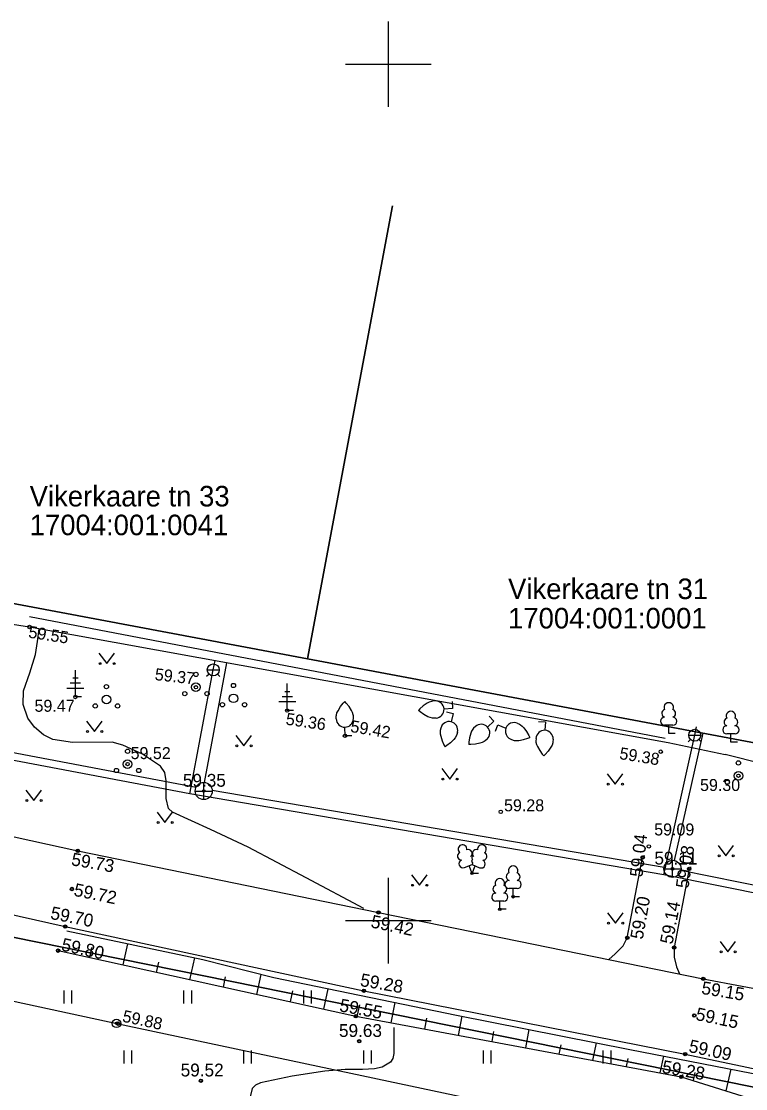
# Model space of a CAD drawing. Extents: x 643243 to 644029, y 6457933 to 6458373.
# Drawn here: x 643378.6 to 643420.9, y 6458190.2 to 6458252.5 of the extents above; entities that cross this region are included whole.
import ezdxf

# ---------------------------------------------------------------- set-up
doc = ezdxf.new("R2010")
doc.units = 0
for name, color, linetype in [('AED', 7, 'Continuous'), ('HALJASTUS', 7, 'Continuous'), ('HORISONTAAL', 7, 'Continuous'), ('KKAEV', 7, 'Continuous'), ('KORGUS-EH2000', 7, 'Continuous'), ('KPOHULIIN', 7, 'Continuous'), ('KTRASS', 7, 'Continuous'), ('MOOTKORG_MUU', 7, 'Continuous'), ('MOOTMPUNKT', 7, 'Continuous'), ('PIIR', 7, 'Continuous'), ('POST', 7, 'Continuous'), ('PUU', 7, 'Continuous'), ('RELJEEF', 7, 'Continuous'), ('TEE', 7, 'Continuous'), ('VKAEV', 7, 'Continuous'), ('VORK', 7, 'Continuous'), ('VTRASS', 7, 'Continuous')]:
    doc.layers.add(name, color=color, linetype=linetype)

msp = doc.modelspace()

# ---------------------------------------------------------------- linework, layer by layer
at = {"layer": 'AED'}
msp.add_line((643379.035, 6458217.14), (643416.355, 6458210.394), dxfattribs=at)
msp.add_lwpolyline([(643459.336, 6458205.368), (643460.013, 6458202.723), (643424.232, 6458208.555), (643419.675, 6458209.699)], dxfattribs=at)
at = {"layer": 'HALJASTUS'}
for p, q in [((643375.964, 6458217.618), (643379.035, 6458217.14)), ((643379.042, 6458217.751), (643416.183, 6458210.643)), ((643383.092, 6458215.607), (643383.555, 6458215)), ((643383.555, 6458215), (643384.001, 6458215.607)), ((643382.364, 6458211.637), (643382.828, 6458211.031)), ((643382.828, 6458211.031), (643383.273, 6458211.637)), ((643391.092, 6458210.807), (643391.555, 6458210.2)), ((643391.555, 6458210.2), (643392.001, 6458210.807)), ((643416.355, 6458210.394), (643419.675, 6458209.699)), ((643403.128, 6458208.869), (643403.592, 6458208.262)), ((643403.592, 6458208.262), (643404.037, 6458208.869)), ((643412.792, 6458208.57), (643413.255, 6458207.963)), ((643413.255, 6458207.963), (643413.701, 6458208.57)), ((643378.824, 6458207.618), (643379.288, 6458207.011)), ((643379.288, 6458207.011), (643379.733, 6458207.618)), ((643386.486, 6458206.336), (643386.95, 6458205.729)), ((643386.95, 6458205.729), (643387.395, 6458206.336)), ((643419.265, 6458204.385), (643419.728, 6458203.779)), ((643419.728, 6458203.779), (643420.174, 6458204.385)), ((643401.359, 6458202.663), (643401.822, 6458202.056)), ((643401.822, 6458202.056), (643402.268, 6458202.663)), ((643412.805, 6458200.458), (643413.268, 6458199.851)), ((643413.268, 6458199.851), (643413.714, 6458200.458)), ((643419.381, 6458198.785), (643419.844, 6458198.178)), ((643419.844, 6458198.178), (643420.29, 6458198.785)), ((643381.04, 6458195.909), (643381.04, 6458195.148)), ((643381.495, 6458195.909), (643381.495, 6458195.148)), ((643388.04, 6458195.909), (643388.04, 6458195.148)), ((643388.495, 6458195.909), (643388.495, 6458195.148)), ((643395.04, 6458195.909), (643395.04, 6458195.148)), ((643395.495, 6458195.909), (643395.495, 6458195.148)), ((643384.54, 6458192.409), (643384.54, 6458191.648)), ((643384.995, 6458192.409), (643384.995, 6458191.648)), ((643391.54, 6458192.409), (643391.54, 6458191.648)), ((643391.995, 6458192.409), (643391.995, 6458191.648)), ((643398.54, 6458192.409), (643398.54, 6458191.648)), ((643398.995, 6458192.409), (643398.995, 6458191.648)), ((643405.54, 6458192.409), (643405.54, 6458191.648)), ((643405.995, 6458192.409), (643405.995, 6458191.648)), ((643412.54, 6458192.409), (643412.54, 6458191.648)), ((643412.995, 6458192.409), (643412.995, 6458191.648))]:
    msp.add_line(p, q, dxfattribs=at)
for centre in [(643383.154, 6458215), (643383.983, 6458215), (643382.426, 6458211.031), (643383.255, 6458211.031), (643391.154, 6458210.2), (643391.983, 6458210.2), (643403.191, 6458208.262), (643404.02, 6458208.262), (643412.854, 6458207.963), (643413.683, 6458207.963), (643378.887, 6458207.011), (643379.716, 6458207.011), (643386.549, 6458205.729), (643387.377, 6458205.729), (643419.327, 6458203.779), (643420.156, 6458203.779), (643401.421, 6458202.056), (643402.25, 6458202.056), (643412.867, 6458199.851), (643413.696, 6458199.851), (643419.443, 6458198.178), (643420.272, 6458198.178)]:
    msp.add_circle(centre, 0.055, dxfattribs=at)
at = {"layer": 'HORISONTAAL'}
for points in [[(643398.571, 6458200.71), (643395.192, 6458202.494), (643391.814, 6458204.279), (643389.604, 6458205.306), (643387.395, 6458206.336), (643387.161, 6458206.55), (643387.01, 6458207.117), (643387.016, 6458208.159), (643386.939, 6458208.638), (643386.695, 6458209.008), (643385.639, 6458209.714), (643384.496, 6458210.243), (643383.872, 6458210.41), (643381.548, 6458210.391), (643380.4, 6458210.571), (643379.854, 6458210.842), (643379.334, 6458211.283), (643378.939, 6458211.81), (643378.66, 6458212.614), (643378.69, 6458213.416), (643379.058, 6458214.463), (643379.394, 6458215.533), (643379.497, 6458216.283), (643379.6, 6458217.032)], [(643400.319, 6458193.745), (643400.319, 6458192.994), (643400.319, 6458192.242), (643400.271, 6458191.95), (643400.134, 6458191.725), (643399.641, 6458191.442), (643399.188, 6458191.349), (643398.487, 6458191.303), (643397.485, 6458191.299), (643396.283, 6458191.209), (643394.376, 6458190.911), (643392.536, 6458190.525), (643392.234, 6458190.382), (643392.036, 6458190.193), (643391.921, 6458189.697)]]:
    msp.add_lwpolyline(points, dxfattribs=at)
at = {"layer": 'KKAEV'}
for p, q in [((643389.216, 6458207.062), (643389.216, 6458208.062)), ((643388.716, 6458207.562), (643389.716, 6458207.562)), ((643416.105, 6458203.02), (643417.105, 6458203.02)), ((643416.605, 6458202.52), (643416.605, 6458203.52))]:
    msp.add_line(p, q, dxfattribs=at)
for centre in [(643389.216, 6458207.562), (643416.605, 6458203.02)]:
    msp.add_circle(centre, 0.5, dxfattribs=at)
at = {"layer": 'KORGUS-EH2000'}
for centre in [(643379.035, 6458217.14), (643388.759, 6458213.621), (643381.718, 6458213.052), (643394.094, 6458212.26), (643397.469, 6458210.789), (643415.917, 6458209.858), (643384.766, 6458209.135), (643420.458, 6458208.453), (643406.568, 6458206.345), (643415.22, 6458204.326), (643381.852, 6458204.068), (643381.513, 6458201.839), (643399.425, 6458200.474), (643381.123, 6458199.648), (643413.963, 6458198.992), (643380.706, 6458198.242), (643416.702, 6458198.42), (643418.404, 6458196.599), (643398.574, 6458195.899), (643398.095, 6458194.412), (643417.879, 6458194.453), (643384.21, 6458193.978), (643398.301, 6458192.952), (643417.346, 6458192.204), (643389.051, 6458190.646), (643417.119, 6458190.876)]:
    msp.add_circle(centre, 0.1, dxfattribs=at)
at = {"layer": 'KPOHULIIN'}
msp.add_lwpolyline([(643283.687, 6458240.01), (643281.963, 6458215.712), (643333.432, 6458204.939), (643384.13, 6458193.994), (643436.892, 6458182.804), (643495.46, 6458182.933), (643527.647, 6458194.026), (643560.227, 6458166.325), (643611.117, 6458122.861)], dxfattribs=at)
at = {"layer": 'KTRASS'}
for p, q in [((643389.25, 6458208.061), (643390.57, 6458215.055)), ((643367.465, 6458211.821), (643388.767, 6458207.783)), ((643416.72, 6458203.506), (643418.387, 6458210.93)), ((643389.713, 6458207.613), (643416.114, 6458203.113)), ((643417.097, 6458202.931), (643452.942, 6458195.709))]:
    msp.add_line(p, q, dxfattribs=at)
at = {"layer": 'MOOTKORG_MUU'}
for centre in [(643414.86, 6458203.679), (643417.576, 6458203.012)]:
    msp.add_circle(centre, 0.1, dxfattribs=at)
at = {"layer": 'MOOTMPUNKT'}
for centre in [(643389.216, 6458207.562), (643381.852, 6458204.068), (643414.86, 6458203.679), (643416.605, 6458203.02), (643417.576, 6458203.012), (643404.892, 6458202.755), (643381.513, 6458201.839), (643407.291, 6458201.389), (643399.425, 6458200.474), (643406.514, 6458200.656), (643381.123, 6458199.648), (643413.963, 6458198.992), (643380.706, 6458198.242), (643416.702, 6458198.42), (643418.404, 6458196.599), (643398.574, 6458195.899), (643398.095, 6458194.412), (643417.879, 6458194.453), (643384.123, 6458193.995), (643384.13, 6458193.994), (643398.301, 6458192.952), (643417.346, 6458192.204), (643389.051, 6458190.646), (643417.119, 6458190.876)]:
    msp.add_circle(centre, 0.075, dxfattribs=at)
at = {"layer": 'PIIR'}
for points in [[(643400.24, 6458241.728), (643395.27, 6458215.27), (643370.71, 6458219.89), (643375.682, 6458246.383)], [(643428.66, 6458235.949), (643423.77, 6458209.92), (643395.27, 6458215.27), (643400.24, 6458241.728)], [(643577.63, 6458217.12), (643524.52, 6458192.86), (643470.91, 6458180.25), (643280.2, 6458218.82), (643271.77, 6458211.95), (643268.86, 6458205.07), (643260.26, 6458225.56), (643255.33, 6458234.25), (643257.61, 6458238.86), (643282.82, 6458234.53), (643315.46, 6458228.75), (643321.57, 6458229.12), (643346.14, 6458224.5), (643370.71, 6458219.89), (643395.27, 6458215.27), (643423.77, 6458209.92), (643459.15, 6458203.28), (643472.74, 6458205.45), (643497.06, 6458211.84), (643521.24, 6458218.21), (643548.78, 6458225.97), (643571.28, 6458236.85)]]:
    msp.add_lwpolyline(points, dxfattribs=at)
msp.add_lwpolyline([(643280.2, 6458218.82), (643470.91, 6458180.25), (643307.72, 6458113.06), (643268.86, 6458205.07), (643271.77, 6458211.95)], close=True, dxfattribs=at)
at = {"layer": 'POST'}
for radius in [0.25, 0.0234]:
    msp.add_circle((643384.123, 6458193.995), radius, dxfattribs=at)
at = {"layer": 'PUU'}
for p, q in [((643381.718, 6458213.052), (643381.718, 6458214.627)), ((643382.018, 6458213.852), (643381.418, 6458213.852)), ((643381.868, 6458214.152), (643381.568, 6458214.152)), ((643394.094, 6458212.26), (643394.094, 6458213.835)), ((643382.218, 6458213.552), (643381.218, 6458213.552)), ((643382.078, 6458213.052), (643381.718, 6458213.052)), ((643394.394, 6458213.06), (643393.794, 6458213.06)), ((643394.244, 6458213.36), (643393.944, 6458213.36)), ((643394.594, 6458212.76), (643393.594, 6458212.76)), ((643403.756, 6458212.38), (643403.257, 6458212.35)), ((643403.732, 6458212.779), (643403.756, 6458212.38)), ((643394.454, 6458212.26), (643394.094, 6458212.26)), ((643403.407, 6458212.187), (643403.795, 6458212.091)), ((643403.795, 6458212.091), (643403.675, 6458211.606)), ((643405.891, 6458211.932), (643406.163, 6458211.638)), ((643397.469, 6458210.789), (643397.464, 6458211.289)), ((643406.163, 6458211.638), (643405.796, 6458211.298)), ((643406.258, 6458211.053), (643406.406, 6458211.425)), ((643406.406, 6458211.425), (643406.871, 6458211.24)), ((643408.778, 6458211.625), (643409.178, 6458211.605)), ((643409.178, 6458211.605), (643409.153, 6458211.106)), ((643416.623, 6458211.398), (643416.143, 6458211.398)), ((643416.383, 6458210.923), (643416.383, 6458211.398)), ((643397.869, 6458210.793), (643397.469, 6458210.789)), ((643416.763, 6458210.923), (643416.383, 6458210.923)), ((643420.258, 6458210.896), (643419.778, 6458210.896)), ((643420.018, 6458210.421), (643420.018, 6458210.896)), ((643420.398, 6458210.421), (643420.018, 6458210.421)), ((643404.452, 6458203.09), (643404.897, 6458203.265)), ((643404.892, 6458202.755), (643404.717, 6458203.195)), ((643404.892, 6458202.755), (643405.072, 6458203.195)), ((643404.897, 6458203.265), (643405.337, 6458203.085)), ((643405.272, 6458202.755), (643404.892, 6458202.755)), ((643407.531, 6458201.864), (643407.051, 6458201.864)), ((643407.291, 6458201.389), (643407.291, 6458201.864)), ((643406.754, 6458201.131), (643406.274, 6458201.131)), ((643406.514, 6458200.656), (643406.514, 6458201.131)), ((643407.671, 6458201.389), (643407.291, 6458201.389)), ((643406.894, 6458200.656), (643406.514, 6458200.656))]:
    msp.add_line(p, q, dxfattribs=at)
for points in [[(643396.959, 6458211.784), (643396.958, 6458211.934), (643396.967, 6458211.999), (643397.001, 6458212.13), (643397.06, 6458212.25), (643397.203, 6458212.487), (643397.361, 6458212.693), (643397.45, 6458212.789)], [(643397.959, 6458211.794), (643397.958, 6458211.944), (643397.947, 6458212.009), (643397.911, 6458212.138), (643397.85, 6458212.258), (643397.703, 6458212.491), (643397.541, 6458212.695), (643397.45, 6458212.789)], [(643402.728, 6458212.82), (643402.578, 6458212.811), (643402.514, 6458212.797), (643402.386, 6458212.755), (643402.27, 6458212.688), (643402.044, 6458212.529), (643401.849, 6458212.357), (643401.759, 6458212.262)], [(643402.787, 6458211.822), (643402.638, 6458211.813), (643402.572, 6458211.819), (643402.44, 6458211.846), (643402.317, 6458211.899), (643402.074, 6458212.03), (643401.86, 6458212.178), (643401.759, 6458212.262)], [(643403.069, 6458211.241), (643403.033, 6458211.095), (643403.027, 6458211.03), (643403.03, 6458210.895), (643403.059, 6458210.764), (643403.143, 6458210.501), (643403.249, 6458210.264), (643403.314, 6458210.15)], [(643405.089, 6458211.326), (643404.979, 6458211.224), (643404.938, 6458211.172), (643404.867, 6458211.058), (643404.819, 6458210.933), (643404.745, 6458210.667), (643404.704, 6458210.41), (643404.695, 6458210.28)], [(643407.52, 6458211.52), (643407.659, 6458211.465), (643407.716, 6458211.432), (643407.824, 6458211.351), (643407.913, 6458211.251), (643408.078, 6458211.029), (643408.21, 6458210.805), (643408.265, 6458210.686)], [(643404.04, 6458211), (643404.004, 6458210.854), (643403.978, 6458210.794), (643403.913, 6458210.676), (643403.826, 6458210.574), (643403.629, 6458210.381), (643403.424, 6458210.22), (643403.314, 6458210.15)], [(643405.769, 6458210.592), (643405.659, 6458210.49), (643405.604, 6458210.453), (643405.485, 6458210.391), (643405.356, 6458210.353), (643405.085, 6458210.3), (643404.826, 6458210.278), (643404.695, 6458210.28)], [(643407.151, 6458210.591), (643407.29, 6458210.536), (643407.354, 6458210.521), (643407.488, 6458210.505), (643407.622, 6458210.517), (643407.893, 6458210.565), (643408.143, 6458210.638), (643408.265, 6458210.686)], [(643408.629, 6458210.631), (643408.621, 6458210.481), (643408.628, 6458210.416), (643408.657, 6458210.284), (643408.711, 6458210.161), (643408.844, 6458209.92), (643408.993, 6458209.707), (643409.079, 6458209.607)], [(643409.628, 6458210.581), (643409.62, 6458210.432), (643409.607, 6458210.367), (643409.566, 6458210.239), (643409.5, 6458210.122), (643409.343, 6458209.895), (643409.173, 6458209.698), (643409.079, 6458209.607)], [(643404.897, 6458203.76), (643404.877, 6458203.685), (643404.877, 6458203.665), (643404.887, 6458203.635), (643404.907, 6458203.6), (643404.912, 6458203.58), (643404.897, 6458203.545), (643404.872, 6458203.495), (643404.867, 6458203.47), (643404.872, 6458203.455), (643404.882, 6458203.425), (643404.917, 6458203.365), (643404.922, 6458203.345), (643404.917, 6458203.325), (643404.902, 6458203.29), (643404.897, 6458203.265)]]:
    msp.add_lwpolyline(points, dxfattribs=at)
for centre, radius in [((643388.759, 6458214.371), 0.125), ((643383.529, 6458213.653), 0.125), ((643388.759, 6458213.621), 0.25), ((643390.953, 6458213.722), 0.125), ((643383.529, 6458212.903), 0.25), ((643388.109, 6458213.246), 0.125), ((643389.409, 6458213.246), 0.125), ((643390.953, 6458212.972), 0.25), ((643382.879, 6458212.528), 0.125), ((643384.179, 6458212.528), 0.125), ((643390.303, 6458212.597), 0.125), ((643391.603, 6458212.597), 0.125), ((643384.766, 6458209.885), 0.125), ((643384.766, 6458209.135), 0.25), ((643420.458, 6458209.203), 0.125), ((643384.116, 6458208.76), 0.125), ((643385.416, 6458208.76), 0.125), ((643420.458, 6458208.453), 0.25), ((643419.808, 6458208.078), 0.125)]:
    msp.add_circle(centre, radius, dxfattribs=at)
for centre, radius, start, end in [((643402.758, 6458212.321), 0.5, 273.38568, 93.38568), ((643416.383, 6458212.443), 0.277, 332.5799, 207.4201), ((643397.459, 6458211.789), 0.5, 180.55272, 0.55272), ((643416.146, 6458211.635), 0.238, 90.0016, 269.3953), ((643416.213, 6458212.096), 0.233, 109.02174, 253.14154), ((643416.553, 6458212.096), 0.233, 286.85082, 70.98591), ((643416.62, 6458211.635), 0.238, 270.6047, 89.9984), ((643419.848, 6458211.594), 0.233, 109.02174, 253.14154), ((643420.018, 6458211.941), 0.277, 332.5799, 207.4201), ((643420.188, 6458211.594), 0.233, 286.85082, 70.98591), ((643403.554, 6458211.12), 0.5, 346.0743, 166.0743), ((643405.429, 6458210.959), 0.5, 312.7816, 132.7816), ((643407.335, 6458211.056), 0.5, 68.32363, 248.32363), ((643409.128, 6458210.606), 0.5, 357.14903, 177.14903), ((643419.781, 6458211.133), 0.238, 90.0016, 269.3953), ((643420.255, 6458211.133), 0.238, 270.6047, 89.9984), ((643404.335, 6458204.169), 0.256, 111.50269, 232.51731), ((643404.335, 6458204.169), 0.256, 350.48556, 111.50017), ((643405.471, 6458204.16), 0.256, 67.6168, 188.63142), ((643405.471, 6458204.16), 0.256, 306.59966, 67.61428), ((643404.261, 6458203.758), 0.224, 111.43041, 274.49868), ((643404.67, 6458203.919), 0.224, 308.50412, 111.57247), ((643404.896, 6458203.522), 0.237, 66.76552, 111.50149), ((643405.133, 6458203.914), 0.225, 67.7016, 230.51262), ((643405.538, 6458203.748), 0.224, 264.6183, 67.68657), ((643404.366, 6458203.313), 0.237, 111.50143, 291.50036), ((643405.427, 6458203.305), 0.237, 247.61661, 67.61554), ((643407.291, 6458202.909), 0.277, 332.5799, 207.4201), ((643406.514, 6458202.176), 0.277, 332.5799, 207.4201), ((643407.121, 6458202.562), 0.233, 109.02174, 253.14154), ((643407.461, 6458202.562), 0.233, 286.85082, 70.98591), ((643406.344, 6458201.829), 0.233, 109.02174, 253.14154), ((643406.684, 6458201.829), 0.233, 286.85082, 70.98591), ((643407.054, 6458202.101), 0.238, 90.0016, 269.3953), ((643407.528, 6458202.101), 0.238, 270.6047, 89.9984), ((643406.277, 6458201.368), 0.238, 90.0016, 269.3953), ((643406.751, 6458201.368), 0.238, 270.6047, 89.9984)]:
    msp.add_arc(centre, radius, start, end, dxfattribs=at)
at = {"layer": 'RELJEEF'}
for p, q in [((643384.505, 6458197.405), (643384.779, 6458198.642)), ((643382.551, 6458197.836), (643382.684, 6458198.432)), ((643386.458, 6458196.975), (643386.589, 6458197.566)), ((643388.411, 6458196.545), (643388.693, 6458197.815)), ((643392.326, 6458195.683), (643392.569, 6458196.855)), ((643390.372, 6458196.113), (643390.495, 6458196.705)), ((643394.279, 6458195.252), (643394.412, 6458195.894)), ((643396.232, 6458194.822), (643396.48, 6458196.017)), ((643398.186, 6458194.395), (643398.329, 6458195.083)), ((643400.159, 6458194.028), (643400.393, 6458195.213)), ((643402.125, 6458193.663), (643402.25, 6458194.292)), ((643404.092, 6458193.297), (643404.312, 6458194.411)), ((643408.025, 6458192.566), (643408.236, 6458193.635)), ((643406.058, 6458192.932), (643406.174, 6458193.515)), ((643409.988, 6458192.201), (643410.097, 6458192.737)), ((643411.954, 6458191.836), (643412.163, 6458192.858)), ((643413.92, 6458191.471), (643414.016, 6458191.936)), ((643415.887, 6458191.105), (643416.09, 6458192.089)), ((643419.731, 6458190.057), (643420.04, 6458191.323)), ((643417.835, 6458190.651), (643417.933, 6458191.126))]:
    msp.add_line(p, q, dxfattribs=at)
for points in [[(643381.225, 6458199.393), (643389.163, 6458197.716), (643393.303, 6458196.67), (643403.983, 6458194.476), (643414.107, 6458192.474), (643422.632, 6458190.82), (643432.548, 6458188.812), (643439.157, 6458187.452), (643447.264, 6458186.164), (643453.773, 6458185.348), (643458.133, 6458184.919), (643463.559, 6458184.075), (643467.582, 6458182.05), (643471.749, 6458181.49), (643477.065, 6458181.467)], [(643380.706, 6458198.242), (643398.095, 6458194.412), (643417.119, 6458190.876), (643422.959, 6458189.045), (643435.78, 6458186.454), (643448.45, 6458184.469), (643460.789, 6458182.462), (643463.767, 6458181.814), (643469.1, 6458180.808), (643473.903, 6458180.485), (643474.884, 6458180.419)]]:
    msp.add_lwpolyline(points, dxfattribs=at)
at = {"layer": 'TEE'}
for points in [[(643265.01, 6458190.769), (643265.608, 6458192.677), (643267.044, 6458198.469), (643269.109, 6458205.425), (643271.073, 6458209.52), (643277.835, 6458216.804), (643280.257, 6458218.542), (643284.072, 6458219.823), (643286.239, 6458220.098), (643288.792, 6458220.39), (643292.506, 6458220.006), (643307.735, 6458217.161), (643324.249, 6458213.113), (643342.055, 6458208.607), (643360.372, 6458204.304), (643381.123, 6458199.648), (643398.574, 6458195.899), (643417.346, 6458192.204), (643436.097, 6458188.247)], [(643361.476, 6458208.539), (643381.852, 6458204.068), (643399.425, 6458200.474), (643418.404, 6458196.599), (643432.078, 6458194.033), (643436.864, 6458193.184), (643443.963, 6458191.896), (643449.387, 6458191.007), (643454.262, 6458190.549), (643459.768, 6458190.319), (643467.043, 6458190.317)], [(643412.884, 6458197.726), (643413.256, 6458198.058), (643413.726, 6458198.528), (643413.963, 6458198.992), (643414.86, 6458203.679)], [(643417.576, 6458203.012), (643416.702, 6458198.42), (643416.702, 6458197.869), (643416.843, 6458197.304), (643417.017, 6458196.882)]]:
    msp.add_lwpolyline(points, dxfattribs=at)
at = {"layer": 'VKAEV'}
for p, q in [((643389.523, 6458214.387), (643389.383, 6458214.247)), ((643389.42, 6458214.634), (643390.12, 6458214.634)), ((643390.018, 6458214.387), (643390.157, 6458214.247)), ((643417.654, 6458210.571), (643417.515, 6458210.431)), ((643417.552, 6458210.818), (643418.252, 6458210.818)), ((643418.149, 6458210.571), (643418.289, 6458210.431))]:
    msp.add_line(p, q, dxfattribs=at)
for centre in [(643389.77, 6458214.634), (643417.902, 6458210.818)]:
    msp.add_circle(centre, 0.35, dxfattribs=at)
at = {"layer": 'VORK'}
for p, q in [((643400, 6458252.5), (643400, 6458247.5)), ((643397.5, 6458250), (643402.5, 6458250)), ((643400, 6458202.5), (643400, 6458197.5)), ((643397.5, 6458200), (643402.5, 6458200))]:
    msp.add_line(p, q, dxfattribs=at)
at = {"layer": 'VTRASS'}
for points in [[(643538.888, 6458178.148), (643530.037, 6458203.408), (643529.911, 6458203.769), (643521.309, 6458200.472), (643503.216, 6458206.374), (643486.262, 6458202.371), (643467.919, 6458197.709), (643467.668, 6458197.592), (643467.417, 6458197.475), (643453.349, 6458195.168), (643416.094, 6458202.661), (643388.403, 6458207.393), (643367.497, 6458211.339), (643323.604, 6458219.486), (643323.32, 6458219.546), (643317.163, 6458220.921), (643316.78, 6458221.007), (643316.538, 6458220.853), (643278.942, 6458229.802), (643278.73, 6458229.812), (643278.569, 6458229.706), (643266.051, 6458208.055), (643265.521, 6458207.145), (643263.106, 6458189.76)], [(643388.403, 6458207.393), (643389.77, 6458214.634), (643389.873, 6458215.181)], [(643416.094, 6458202.661), (643417.902, 6458210.818), (643418.01, 6458211.306)]]:
    msp.add_lwpolyline(points, dxfattribs=at)

# ---------------------------------------------------------------- texts
at = {"layer": 'KORGUS-EH2000'}
for s, height, rotation, p in [('59.55', 0.7, 351.26943, (643378.941, 6458216.519)), ('59.37', 0.7, 353.61277, (643386.331, 6458214.041)), ('59.36', 0.7, 351.55967, (643393.977, 6458211.442)), ('59.42', 0.7, 350.50152, (643397.751, 6458211.015)), ('59.38', 0.7, 350.75738, (643413.468, 6458209.434)), ('59.73', 0.75, 350.0322, (643381.439, 6458203.233)), ('59.72', 0.75, 348.25875, (643381.581, 6458201.454)), ('59.20', 0.75, 79.83279, (643414.864, 6458198.862)), ('59.70', 0.75, 348.62843, (643380.218, 6458200.101)), ('59.14', 0.75, 79.15127, (643416.601, 6458198.58)), ('59.42', 0.75, 348.219, (643398.935, 6458199.605)), ('59.80', 0.75, 347.4555, (643380.85, 6458198.262)), ('59.28', 0.75, 350.04114, (643398.316, 6458196.184)), ('59.15', 0.75, 350.60727, (643418.259, 6458195.722)), ('59.55', 0.75, 349.39742, (643397.103, 6458194.708)), ('59.15', 0.75, 348.14302, (643417.916, 6458194.202)), ('59.88', 0.7, 347.92014, (643384.422, 6458194.1)), ('59.09', 0.75, 347.79724, (643417.509, 6458192.332)), ('59.28', 0.75, 350.04214, (643415.953, 6458191.115))]:
    msp.add_text(s, height=height, rotation=rotation, dxfattribs=at).set_placement(p)
for s, height, p in [('59.47', 0.7, (643379.328, 6458212.189)), ('59.52', 0.7, (643384.943, 6458209.425)), ('59.35', 0.75, (643387.997, 6458207.812)), ('59.30', 0.7, (643418.214, 6458207.563)), ('59.28', 0.7, (643406.762, 6458206.376)), ('59.09', 0.7, (643415.536, 6458204.968)), ('59.11', 0.75, (643415.548, 6458203.27)), ('59.63', 0.75, (643397.118, 6458193.202)), ('59.52', 0.75, (643387.868, 6458190.896))]:
    msp.add_text(s, height=height, dxfattribs=at).set_placement(p)
at = {"layer": 'MOOTKORG_MUU'}
for s, rotation, p in [('59.04', 83.53814, (643414.848, 6458202.51)), ('59.08', 81.9409, (643417.532, 6458201.844))]:
    msp.add_text(s, height=0.75, rotation=rotation, dxfattribs=at).set_placement(p)
at = {"layer": 'PIIR'}
for s, p in [('Vikerkaare tn 33', (643379.044, 6458224.176)), ('17004:001:0041', (643379.044, 6458222.497)), ('Vikerkaare tn 31', (643406.997, 6458218.768)), ('17004:001:0001', (643406.997, 6458217.053))]:
    msp.add_text(s, height=1.2, dxfattribs=at).set_placement(p)

doc.saveas('drawing.dxf')
